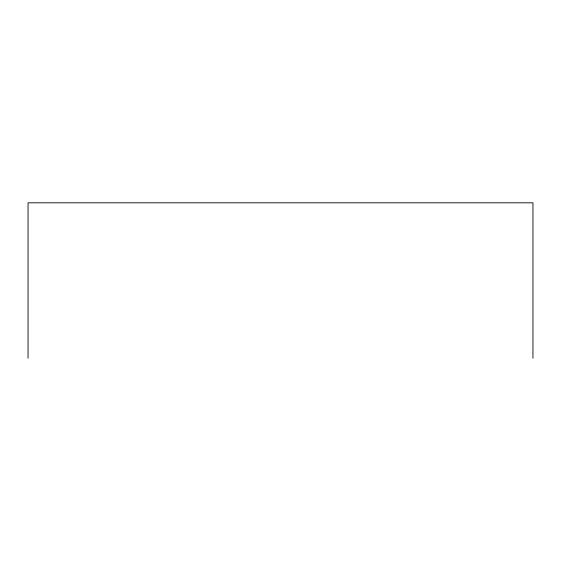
<?xml version="1.0" encoding="UTF-8"?>
<svg xmlns="http://www.w3.org/2000/svg" width="561" height="561" viewBox="0 0 561 561"><rect width="100%" height="100%" fill="white"/><g stroke="black" fill="none" stroke-linecap="round" stroke-linejoin="round"><path stroke-width="0.84" d="M532.95 358.184L532.95 202.816L28.05 202.816L28.05 358.184"/></g></svg>
